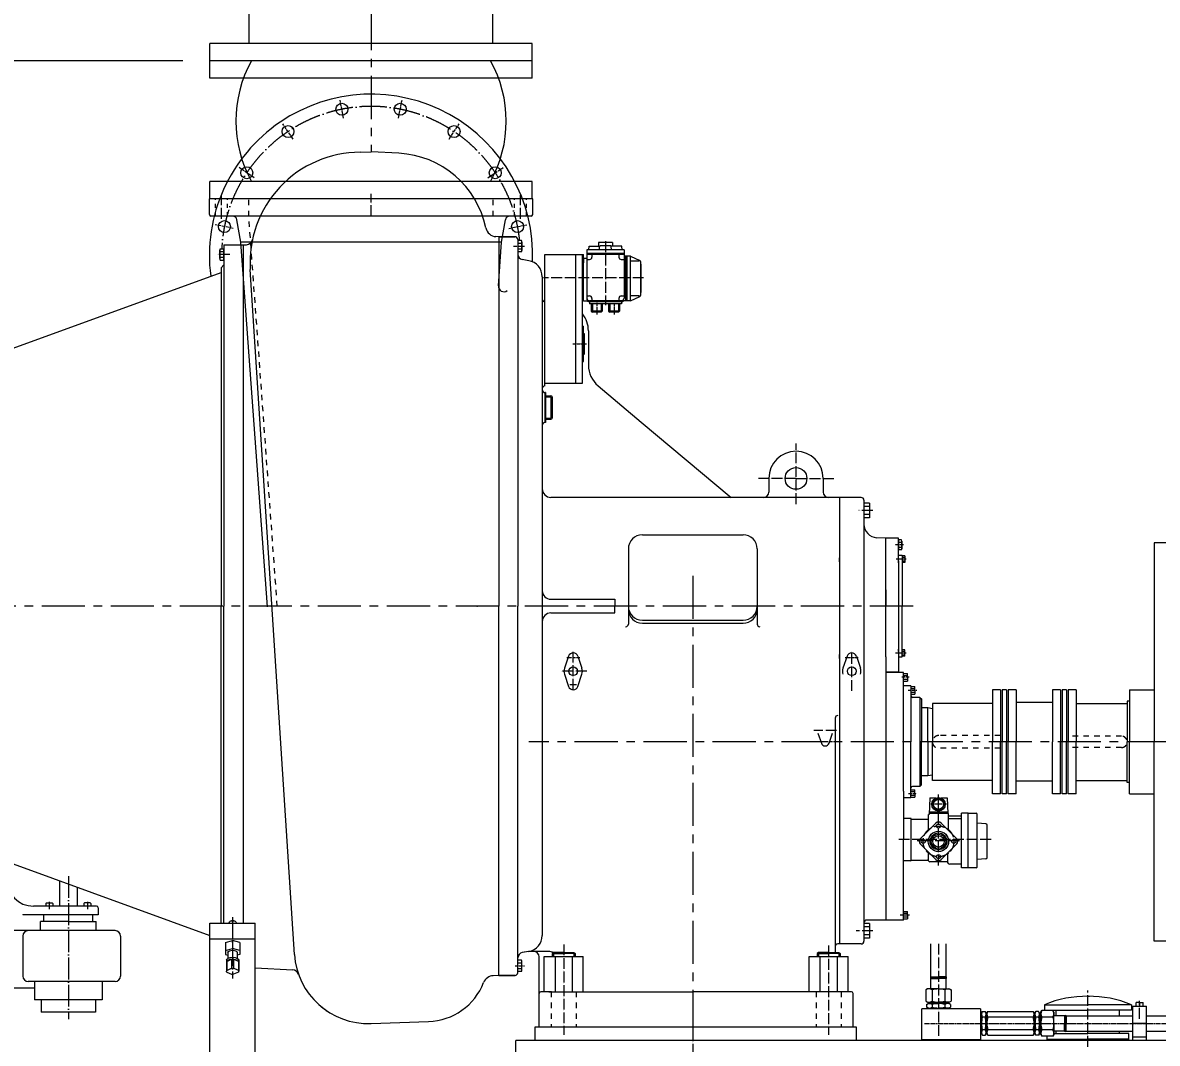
# Model space of a CAD drawing. Header units: millimetres. Extents: x 907 to 806139, y 2004 to 615514.
# Drawn here: x 365806 to 429443, y 373154 to 430429 of the extents above; entities that cross this region are included whole.
import ezdxf

# ---------------------------------------------------------------- set-up
doc = ezdxf.new("R2010")
doc.units = ezdxf.units.MM
doc.header["$LTSCALE"] = 25.4
for name, pattern in [('ACAD_ISO04W100', [30, 24, -3, 0, -3]), ('CENTER', [50.8, 31.75, -6.35, 6.35, -6.35]), ('CHAIN', [0.7087, 0.4724, -0.0591, 0.1181, -0.0591]), ('EB_DASH', [6, 3, -3])]:
    doc.linetypes.add(name, pattern=pattern)
doc.layers.get('Defpoints').update_dxf_attribs({"lineweight": 5})
doc.layers.add('CAXA1', color=5, linetype='CENTER', lineweight=5)
doc.styles.add('Roman', font='arial.ttf')
doc.styles.get("Standard").update_dxf_attribs({"font": 'arial.ttf'})
doc.dimstyles.new('ISO-25', dxfattribs={"dimscale": 30, "dimtxt": 38.1, "dimasz": 38.1, "dimexe": 50.8, "dimexo": 50.8, "dimgap": 15.875, "dimtad": 1, "dimtih": 1, "dimtoh": 1, "dimdec": 1, "dimlfac": 0.03937, "dimdsep": 46, "dimtxsty": 'Standard', "dimcen": 63.5, "dimclrd": 7, "dimclre": 7, "dimclrt": 7, "dimadec": 0, "dimazin": 0, "dimtfac": 1, "dimtdec": 1, "dimtmove": 0, "dimatfit": 3, "dimfxl": 25.4, "dimlwd": 5, "dimlwe": 5, "dimarcsym": 0})

# ---------------------------------------------------------------- blocks, each defined once
blk = doc.blocks.new('*D141')
at = {"color": 7, "linetype": 'Continuous', "lineweight": 5, "transparency": 16777216}
for p, q in [((366892, 507233), (353018, 507233)), ((354542, 506090), (354542, 470719)), ((354542, 429435), (354542, 464814)), ((374787, 428292), (353018, 428292))]:
    blk.add_line(p, q, dxfattribs=at)
at = {"color": 7, "transparency": 16777216}
for points in [[(354351, 506090), (354732, 506090), (354542, 507233)], [(354351, 429435), (354732, 429435), (354542, 428292)]]:
    blk.add_solid(points, dxfattribs=at)
at = {"layer": 'Defpoints', "color": 0, "transparency": 16777216}
for p in [(368416, 507233), (354542, 428292), (376311, 428292)]:
    blk.add_point(p, dxfattribs=at)
at = {"color": 7, "lineweight": 5, "transparency": 16777216, "insert": (354542, 467767), "char_height": 4953, "attachment_point": 5, "style": 'Roman'}
blk.add_mtext('F', dxfattribs=at)

msp = doc.modelspace()

# ---------------------------------------------------------------- linework, layer by layer
at = {"color": 7, "lineweight": 5}
for p, q in [((378511.83, 429263.72), (378511.83, 434364.53)), ((392174.7, 429263.72), (392174.7, 434364.53)), ((394375.94, 429263.72), (376310.59, 429263.72)), ((376310.59, 428292.14), (376310.59, 429263.72)), ((394375.94, 428292.14), (394375.94, 429263.72)), ((394375.94, 428292.14), (376310.59, 428292.14)), ((376310.59, 427320.56), (376310.59, 428292.14)), ((394375.94, 428292.14), (376310.59, 428292.14)), ((394375.94, 427320.56), (394375.94, 428292.14)), ((394375.94, 427320.56), (376310.59, 427320.56)), ((384744, 423155.89), (385343.27, 423182.64)), ((386899.39, 423101.08), (385343.27, 423182.64)), ((394375.94, 421521.43), (376310.59, 421521.43)), ((376310.59, 420549.85), (376310.59, 421521.43)), ((394375.94, 420549.85), (394375.94, 421521.43)), ((394411.06, 420549.85), (376275.46, 420549.85)), ((376275.46, 419665.93), (376275.46, 420549.85)), ((394375.94, 420549.85), (376310.59, 420549.85)), ((394411.06, 419665.93), (394411.06, 420549.85)), ((394319.62, 419574.49), (376366.9, 419574.49)), ((378042.14, 418111.45), (377819.69, 419373)), ((392653.12, 418111.45), (392875.56, 419373)), ((379538.29, 397649.84), (378042.14, 418111.45)), ((392653.12, 418111.45), (378042.14, 418111.45)), ((392506.06, 418416.32), (392350.89, 418424.46)), ((392490.81, 415658.01), (392653.12, 418111.45)), ((392506.06, 418416.32), (392506.06, 397689.85)), ((392506.06, 418416.32), (393420.46, 418416.32)), ((393425.15, 418416.25), (392506.06, 418416.25)), ((393572.86, 418263.92), (393572.86, 397689.85)), ((393572.86, 418263.92), (393572.86, 417846.37)), ((393572.86, 418263.92), (393572.86, 418004.77)), ((393778.11, 418199.61), (393572.86, 418199.61)), ((393801.46, 418120.42), (393801.46, 417645.28)), ((398091.52, 418096.21), (398091.52, 417888.95)), ((398884, 418096.21), (398091.52, 418096.21)), ((398884, 418096.21), (398884, 417888.95)), ((376854.58, 417188.08), (376854.58, 417663.22)), ((376854.58, 417663.22), (376854.58, 417188.08)), ((376877.94, 417742.41), (377083.18, 417742.41)), ((376877.94, 417742.41), (377083.18, 417742.41)), ((376877.94, 417584.03), (377083.18, 417584.03)), ((376877.94, 417584.03), (377083.18, 417584.03)), ((377083.18, 417959.05), (378180.46, 417959.05)), ((377083.18, 417959.05), (377083.18, 397689.85)), ((377083.18, 417108.9), (377083.18, 417742.41)), ((377083.18, 417242.77), (377083.18, 417608.53)), ((378180.46, 417959.05), (378354.32, 417968.16)), ((378180.46, 417959.05), (378180.46, 379888)), ((393778.11, 418041.23), (393572.86, 418041.23)), ((393778.11, 417724.47), (393572.86, 417724.47)), ((393778.11, 417566.1), (393572.86, 417566.1)), ((397443.82, 417675.59), (397443.82, 414917.15)), ((399531.7, 417477.47), (397443.82, 417477.47)), ((399516.46, 417690.83), (397459.06, 417690.83)), ((397612.23, 417477.47), (397534.5, 417477.47)), ((397550.5, 417690.83), (397573.36, 417888.95)), ((397573.36, 417888.95), (398174.46, 417888.95)), ((397932.27, 417477.47), (397854.54, 417477.47)), ((398143.52, 417690.83), (398173.36, 417885.17)), ((398787.11, 417898.09), (398188.42, 417898.09)), ((399402.16, 417888.95), (398801.07, 417888.95)), ((398832.01, 417690.83), (398802.17, 417885.17)), ((399120.99, 417477.47), (399043.26, 417477.47)), ((399441.03, 417477.47), (399363.3, 417477.47)), ((399425.02, 417690.83), (399402.16, 417888.95)), ((399531.7, 417675.59), (399531.7, 414978.11)), ((376877.94, 417267.27), (377083.18, 417267.27)), ((376877.94, 417267.27), (377083.18, 417267.27)), ((376877.94, 417108.9), (377083.18, 417108.9)), ((376877.94, 417108.9), (377083.18, 417108.9)), ((376930.78, 416679), (377083.18, 416831.4)), ((378642.83, 416968.45), (378642.83, 416968.45)), ((394188.85, 417073.2), (393824.74, 417137.4)), ((395096.86, 412402.55), (395096.86, 417416.51)), ((395096.86, 417416.51), (397260.94, 417416.51)), ((396834.22, 410192.75), (396834.22, 417416.51)), ((397199.98, 412402.55), (397199.98, 417416.51)), ((397260.94, 416944.07), (397260.94, 417416.51)), ((397443.82, 417203.15), (397260.94, 417203.15)), ((397260.94, 417203.15), (397260.94, 416944.07)), ((397260.94, 414795.23), (397260.94, 416944.07)), ((399531.7, 417416.51), (397443.82, 417416.51)), ((397443.82, 417139.16), (397597.11, 417139.16)), ((397734.27, 417416.51), (397734.27, 417276.32)), ((399243.03, 417416.51), (399243.03, 417276.32)), ((399380.19, 417139.16), (399538.23, 417139.16)), ((399897.46, 417325.07), (399531.7, 417325.07)), ((399623.14, 417325.07), (399623.14, 414825.71)), ((399684.1, 417325.07), (399684.1, 414825.71)), ((399684.1, 417152.08), (399684.1, 417229.8)), ((399897.46, 417325.07), (400422.98, 417086.2)), ((399897.46, 414825.71), (399897.46, 417325.07)), ((400355.98, 417052.69), (399897.46, 417052.69)), ((400476.58, 415147.82), (400476.58, 417002.95)), ((400494.87, 416867.87), (400476.58, 416867.87)), ((400494.87, 415282.91), (400494.87, 416867.87)), ((365263.73, 412160.5), (376930.78, 416406.67)), ((376930.78, 416679), (376930.78, 397689.85)), ((376930.78, 416282.76), (376930.78, 416245.84)), ((381049.62, 378144.25), (378569.41, 416569.91)), ((394944.46, 416172.69), (394944.46, 407570.27)), ((397443.82, 415097), (397597.11, 415097)), ((397734.27, 414959.84), (397734.27, 414825.71)), ((399243.03, 414959.84), (399243.03, 414825.71)), ((399380.19, 415097), (399531.7, 415097)), ((399684.1, 414998.7), (399684.1, 414920.98)), ((400355.98, 415098.09), (399897.46, 415098.09)), ((399897.46, 414825.71), (400422.98, 415064.58)), ((400494.87, 415282.91), (400476.58, 415282.91)), ((395096.86, 414612.35), (395096.86, 414612.35)), ((397488.46, 414795.23), (397260.94, 414795.23)), ((397588.6, 414764.94), (397588.6, 414642.83)), ((399386.92, 414642.83), (397588.6, 414642.83)), ((399897.46, 414825.71), (397596.22, 414825.71)), ((399379.3, 414764.75), (397596.22, 414764.75)), ((397695.28, 414642.83), (397695.28, 414237.22)), ((398304.88, 414642.83), (398304.88, 414237.22)), ((398670.64, 414642.83), (398670.64, 414237.22)), ((399280.24, 414642.83), (399280.24, 414237.22)), ((399386.92, 414764.75), (399386.92, 414642.83)), ((397695.28, 414237.22), (397756.24, 414176.26)), ((398304.88, 414237.22), (397695.28, 414237.22)), ((398243.92, 414176.26), (397756.24, 414176.26)), ((398304.88, 414237.22), (398243.92, 414176.26)), ((398670.64, 414237.22), (398731.6, 414176.26)), ((399280.24, 414237.22), (398670.64, 414237.22)), ((399219.28, 414176.26), (398731.6, 414176.26)), ((399280.24, 414237.22), (399219.28, 414176.26)), ((397199.98, 413393.15), (397260.94, 413393.15)), ((397260.94, 412402.55), (397260.94, 413393.15)), ((397260.94, 413012.15), (397321.9, 412966.43)), ((397535.26, 413134.6), (397535.26, 411213.36)), ((395096.86, 410040.35), (395096.86, 412402.55)), ((397199.98, 410192.75), (397199.98, 412402.55)), ((397260.94, 411411.95), (397260.94, 412402.55)), ((397321.9, 411838.67), (397321.9, 412966.43)), ((397260.94, 411792.95), (397321.9, 411838.67)), ((397199.98, 411411.95), (397260.94, 411411.95)), ((394944.46, 409887.95), (394944.46, 409821.02)), ((395096.86, 410192.75), (397199.98, 410192.75)), ((398079.66, 410045.91), (400494.87, 408019.31)), ((395096.86, 409668.62), (395096.86, 407992.22)), ((395127.34, 409668.62), (395096.86, 409668.62)), ((395127.34, 409668.62), (395127.34, 407992.22)), ((395127.34, 409485.74), (395432.14, 409485.74)), ((395127.34, 409424.78), (395432.14, 409424.78)), ((395432.14, 409424.78), (395432.14, 408236.06)), ((395493.1, 409424.78), (395493.1, 408236.06)), ((395127.34, 407992.22), (395096.86, 407992.22)), ((395127.34, 408236.06), (395432.14, 408236.06)), ((395127.34, 408175.1), (395432.14, 408175.1)), ((400494.87, 408019.31), (405547.94, 403779.28)), ((394944.46, 407839.82), (394944.46, 379207.02)), ((407654.62, 404852.65), (407654.62, 404090.65)), ((410702.62, 404852.65), (410702.62, 404090.65)), ((410702.62, 404852.65), (410702.62, 404090.65)), ((412836.22, 403785.85), (395432.14, 403785.85)), ((411617.02, 403785.85), (411617.02, 378731.29)), ((412988.62, 403633.45), (412988.62, 390069.85)), ((412988.62, 403569.21), (412988.62, 402935.7)), ((413293.42, 403462.76), (412988.62, 403462.76)), ((413293.42, 403462.76), (413293.42, 402645.9)), ((413293.42, 403275.42), (412988.62, 403275.42)), ((413293.42, 402833.24), (412988.62, 402833.24)), ((413293.42, 402645.9), (412986.14, 402645.9)), ((400568.02, 401693.29), (406206.82, 401693.29)), ((414223.06, 401499.85), (413710.74, 401526.7)), ((414923.83, 401499.85), (414223.06, 401499.85)), ((414223.06, 394832.97), (414223.06, 401499.85)), ((414923.83, 400235.44), (414923.83, 401499.85)), ((414923.83, 400235.44), (414923.83, 401423.65)), ((414923.83, 401400.41), (414923.83, 400837.29)), ((415096.69, 401400.41), (414923.83, 401400.41)), ((414923.83, 401271.25), (414923.83, 400966.45)), ((415096.69, 401259.63), (414923.83, 401259.63)), ((415096.69, 400978.07), (414923.83, 400978.07)), ((415118.9, 401330.02), (415118.9, 400907.68)), ((430545.4, 401245.85), (429275.4, 401245.85)), ((429275.4, 401245.85), (429275.4, 390069.85)), ((399775.54, 400900.81), (399775.54, 396682.56)), ((406999.3, 400900.81), (406999.3, 396682.56)), ((411616.77, 400631.18), (411616.75, 400402.58)), ((411616.77, 400173.97), (411616.75, 400402.58)), ((415096.69, 400837.29), (414923.83, 400837.29)), ((414923.83, 400570.72), (414923.83, 400722.7)), ((414923.83, 400539.82), (415137.19, 400539.82)), ((415137.19, 400539.82), (415137.19, 397689.85)), ((415289.59, 400509.34), (415137.19, 400509.34)), ((415137.19, 400428.21), (415289.59, 400428.21)), ((415289.59, 400509.34), (415289.59, 400143.58)), ((414923.83, 400113.1), (414923.83, 400235.44)), ((414923.83, 400235.44), (414923.83, 400113.1)), ((414923.83, 400137.69), (414923.83, 394001.77)), ((414923.83, 400137.69), (414923.83, 394001.77)), ((415137.19, 400224.7), (415289.59, 400224.7)), ((415289.59, 400143.58), (415137.19, 400143.58)), ((414223.06, 398604.25), (414223.06, 397689.85)), ((395432.14, 398070.85), (399019.82, 398070.85)), ((399019.82, 398070.85), (399019.82, 397689.85)), ((376930.78, 379888), (376930.78, 397689.85)), ((377083.18, 379888), (377083.18, 397689.85)), ((392506.06, 376963.38), (392506.06, 397689.85)), ((393572.86, 377115.78), (393572.86, 397689.85)), ((395432.14, 397308.85), (399019.82, 397308.85)), ((399019.82, 397308.85), (399019.82, 397689.85)), ((414223.06, 396775.45), (414223.06, 397689.85)), ((415137.19, 394839.89), (415137.19, 397689.85)), ((400568.02, 396893.32), (406206.82, 396893.32)), ((400568.02, 396725.56), (406206.82, 396725.56)), ((411616.77, 395205.73), (411616.75, 394977.13)), ((414923.83, 395266.61), (414923.83, 395144.26)), ((414923.83, 395144.26), (414923.83, 395266.61)), ((415289.59, 395236.13), (415137.19, 395236.13)), ((415289.59, 394870.37), (415289.59, 395236.13)), ((396421.93, 394882.04), (396190.91, 394198.06)), ((396941.72, 394882.04), (397172.74, 394198.06)), ((411616.77, 394748.52), (411616.75, 394977.13)), ((412042.93, 394882.04), (411811.91, 394198.06)), ((412562.72, 394882.04), (412793.74, 394198.06)), ((414223.06, 394832.97), (414223.06, 390069.85)), ((414923.83, 394839.89), (415137.19, 394839.89)), ((414923.83, 394808.98), (414923.83, 394657.01)), ((415137.19, 395155), (415289.59, 395155)), ((415137.19, 394951.49), (415289.59, 394951.49)), ((415289.59, 394870.37), (415137.19, 394870.37)), ((414223.06, 394001.77), (414923.83, 394001.77)), ((415213.78, 393971.29), (414223.06, 393971.29)), ((415213.78, 390069.85), (415213.78, 393971.29)), ((396190.91, 393866.44), (396421.93, 393182.47)), ((396941.72, 393182.47), (397172.74, 393866.44)), ((415213.78, 393910.33), (415427.14, 393910.33)), ((415213.78, 393800.78), (415427.14, 393800.78)), ((415213.78, 393593.17), (415427.14, 393593.17)), ((415213.78, 393483.61), (415427.14, 393483.61)), ((415427.14, 393696.97), (415427.14, 393910.33)), ((415427.14, 393696.97), (415427.14, 393483.61)), ((415625.48, 393209.25), (415213.78, 393209.25)), ((415625.48, 393209.25), (415625.48, 390069.85)), ((415625.48, 393178.77), (415838.84, 393178.77)), ((415625.48, 393069.22), (415838.84, 393069.22)), ((415625.48, 392861.61), (415838.84, 392861.61)), ((415625.48, 392752.05), (415838.84, 392752.05)), ((415838.84, 392965.41), (415838.84, 393178.77)), ((415838.84, 392965.41), (415838.84, 392752.05)), ((420194.9, 392990.85), (420194.9, 390069.85)), ((420639.4, 392990.85), (420194.9, 392990.85)), ((420639.4, 392990.85), (420639.4, 390069.85)), ((420741, 392990.85), (420741, 390069.85)), ((420982.3, 392990.85), (420741, 392990.85)), ((420982.3, 392990.85), (420982.3, 390069.85)), ((421083.9, 392990.85), (421083.9, 390069.85)), ((421528.4, 392990.85), (421083.9, 392990.85)), ((421528.4, 392990.85), (421528.4, 390069.85)), ((423560.4, 392990.85), (423560.4, 390069.85)), ((424004.9, 392990.85), (423560.4, 392990.85)), ((424004.9, 392990.85), (424004.9, 390069.85)), ((424106.5, 392990.85), (424106.5, 390069.85)), ((424347.8, 392990.85), (424106.5, 392990.85)), ((424347.8, 392990.85), (424347.8, 390069.85)), ((424449.4, 392990.85), (424449.4, 390069.85)), ((424893.9, 392990.85), (424449.4, 392990.85)), ((424893.9, 392990.85), (424893.9, 390069.85)), ((427878.4, 392990.85), (427878.4, 390069.85)), ((427878.4, 392990.85), (429275.4, 392990.85)), ((416128.36, 392569.17), (415716.92, 392569.17)), ((416128.36, 392569.17), (416219.8, 392477.73)), ((416128.36, 392569.17), (416128.36, 387570.53)), ((416219.8, 392477.73), (416219.8, 390069.85)), ((416829.4, 392228.85), (416829.4, 390069.85)), ((420194.9, 392228.85), (416829.4, 392228.85)), ((423560.4, 392280.96), (421528.4, 392280.96)), ((424893.9, 392228.85), (427751.4, 392228.85)), ((427751.4, 392355.85), (427751.4, 390069.85)), ((427878.4, 392355.85), (427751.4, 392355.85)), ((427751.4, 392228.85), (427751.4, 390069.85)), ((411373.18, 391397.43), (411373.18, 378243.61)), ((416570.11, 391974.85), (416219.8, 391974.85)), ((416829.4, 391929.13), (416570.11, 391974.85)), ((416570.11, 390069.85), (416570.11, 391974.85)), ((416829.4, 391929.13), (416829.4, 390069.85)), ((410407.83, 390566.68), (410600.34, 389996.7)), ((411033.5, 389996.7), (411226.02, 390566.68)), ((412988.62, 390069.85), (412988.62, 378883.69)), ((414223.06, 390069.85), (414223.06, 380072.41)), ((415213.78, 387296.21), (415213.78, 390069.85)), ((415625.48, 386930.45), (415625.48, 390069.85)), ((416219.8, 387661.97), (416219.8, 390069.85)), ((416570.11, 390069.85), (416570.11, 388164.85)), ((416829.4, 388210.57), (416829.4, 390069.85)), ((416829.4, 387910.85), (416829.4, 390069.85)), ((420194.9, 387148.85), (420194.9, 390069.85)), ((420639.4, 387148.85), (420639.4, 390069.85)), ((420741, 387148.85), (420741, 390069.85)), ((420982.3, 387148.85), (420982.3, 390069.85)), ((421083.9, 387148.85), (421083.9, 390069.85)), ((421528.4, 387148.85), (421528.4, 390069.85)), ((423560.4, 387148.85), (423560.4, 390069.85)), ((424004.9, 387148.85), (424004.9, 390069.85)), ((424106.5, 387148.85), (424106.5, 390069.85)), ((424347.8, 387148.85), (424347.8, 390069.85)), ((424449.4, 387148.85), (424449.4, 390069.85)), ((424893.9, 387148.85), (424893.9, 390069.85)), ((427751.4, 387783.85), (427751.4, 390069.85)), ((427751.4, 387910.85), (427751.4, 390069.85)), ((427878.4, 387148.85), (427878.4, 390069.85)), ((429275.4, 378893.85), (429275.4, 390069.85)), ((416829.4, 388210.57), (416570.11, 388164.85)), ((416128.36, 387570.53), (415716.92, 387570.53)), ((416128.36, 387570.53), (416219.8, 387661.97)), ((416570.11, 388164.85), (416219.8, 388164.85)), ((420194.9, 387910.85), (416829.4, 387910.85)), ((423560.4, 387858.74), (421528.4, 387858.74)), ((424893.9, 387910.85), (427751.4, 387910.85)), ((427878.4, 387783.85), (427751.4, 387783.85)), ((415213.78, 387296.21), (415213.78, 384583.45)), ((415213.78, 387296.21), (415213.78, 386229.37)), ((415625.48, 386930.45), (415213.78, 386930.45)), ((415625.48, 386930.45), (415213.78, 386930.45)), ((415625.48, 387387.65), (415838.84, 387387.65)), ((415625.48, 387278.09), (415838.84, 387278.09)), ((415625.48, 387070.49), (415838.84, 387070.49)), ((415625.48, 386960.93), (415838.84, 386960.93)), ((415838.84, 387174.29), (415838.84, 387387.65)), ((415838.84, 387174.29), (415838.84, 386960.93)), ((416678.42, 386923.18), (416646.12, 386002.72)), ((416678.42, 386923.18), (417039.59, 386923.18)), ((417299.57, 386923.18), (417660.74, 386923.18)), ((417660.74, 386923.18), (417691.14, 386057.04)), ((420639.4, 387148.85), (420194.9, 387148.85)), ((420982.3, 387148.85), (420741, 387148.85)), ((421528.4, 387148.85), (421083.9, 387148.85)), ((424004.9, 387148.85), (423560.4, 387148.85)), ((424347.8, 387148.85), (424106.5, 387148.85)), ((424893.9, 387148.85), (424449.4, 387148.85)), ((427878.4, 387148.85), (429275.4, 387148.85)), ((416993.6, 386869.84), (416817.63, 386565.04)), ((416817.63, 386565.04), (416993.6, 386260.24)), ((417345.56, 386869.84), (416993.6, 386869.84)), ((417521.53, 386565.04), (417345.56, 386869.84)), ((417345.56, 386260.24), (417521.53, 386565.04)), ((415594.78, 385777.64), (415213.78, 385777.64)), ((415645.58, 385726.84), (416611.14, 385726.84)), ((415645.58, 383440.84), (415645.58, 385726.84)), ((416611.14, 385096.3), (416611.14, 385988.23)), ((417688.46, 386133.33), (416650.7, 386133.33)), ((417728.02, 386057.04), (416650.7, 386057.04)), ((416993.6, 386260.24), (417345.56, 386260.24)), ((417728.02, 385096.3), (417728.02, 386057.04)), ((417728.02, 385922.66), (418466.66, 385922.66)), ((418466.66, 385751.08), (417728.02, 385751.08)), ((418466.66, 382996.39), (418466.66, 386072.33)), ((418833.43, 386072.33), (418466.66, 386072.33)), ((418833.43, 386072.33), (419279.46, 386072.33)), ((418833.43, 382996.39), (418833.43, 386072.33)), ((419330.26, 383047.19), (419330.26, 386021.53)), ((415645.58, 383440.84), (415645.58, 385015.29)), ((416145.83, 384631), (417025.9, 385511.07)), ((417313.26, 385511.07), (418193.33, 384631)), ((419829.02, 385467.48), (419330.26, 385501.18)), ((419900.08, 383578.1), (419900.08, 385391.45)), ((415213.78, 380072.41), (415213.78, 384583.45)), ((417025.9, 383463.57), (416145.83, 384343.63)), ((416611.14, 383417.98), (416611.14, 383878.33)), ((417313.26, 383463.57), (418193.33, 384343.63)), ((417672.84, 383823.14), (417672.84, 383341.78)), ((365263.73, 383219.2), (376311.02, 379198.59)), ((415594.78, 383390.04), (415213.78, 383390.04)), ((415594.78, 383390.04), (415213.78, 383390.04)), ((415645.58, 383428.14), (416549.99, 383428.14)), ((417672.84, 383341.78), (416687.34, 383341.78)), ((418466.66, 383214.78), (417799.84, 383214.78)), ((419829.02, 383502.07), (419330.26, 383468.37)), ((418833.43, 382996.39), (418466.66, 382996.39)), ((419279.46, 382996.39), (418833.43, 382996.39)), ((367878.22, 382267.67), (367878.22, 380849.65)), ((368853.58, 381912.69), (368853.58, 380849.65)), ((367299.1, 380849.65), (366415.18, 380849.65)), ((367108.6, 381002.05), (367108.6, 380849.65)), ((367139.08, 381032.53), (367459.12, 381032.53)), ((368365.9, 380849.65), (367299.1, 380849.65)), ((367489.6, 381002.05), (367489.6, 380849.65)), ((369432.7, 380849.65), (368365.9, 380849.65)), ((369242.2, 381002.05), (369242.2, 380849.65)), ((369592.72, 381032.53), (369272.68, 381032.53)), ((369950.82, 380849.65), (369432.7, 380849.65)), ((369623.2, 381002.05), (369623.2, 380849.65)), ((370042.26, 380758.21), (370042.26, 380361.97)), ((415213.78, 380560.09), (415427.14, 380560.09)), ((415427.14, 380346.73), (415427.14, 380560.09)), ((365805.58, 380390.81), (365805.58, 380361.97)), ((368365.9, 380361.97), (365805.58, 380361.97)), ((366811.42, 379478.05), (366811.42, 379996.21)), ((368365.9, 379996.21), (366811.42, 379996.21)), ((366994.3, 379996.21), (366994.3, 380361.97)), ((370042.26, 380361.97), (368365.9, 380361.97)), ((368365.9, 379996.21), (369920.38, 379996.21)), ((369737.5, 379996.21), (369737.5, 380361.97)), ((369920.38, 379478.05), (369920.38, 379996.21)), ((377390.52, 379935.79), (377390.52, 379888)), ((377771.52, 379935.79), (377771.52, 379888)), ((415213.78, 380072.41), (413141.02, 380072.41)), ((415213.78, 380450.54), (415427.14, 380450.54)), ((415213.78, 380242.93), (415427.14, 380242.93)), ((415213.78, 380133.37), (415427.14, 380133.37)), ((415427.14, 380346.73), (415427.14, 380133.37)), ((370987.18, 379478.05), (364967.38, 379478.05)), ((376311.02, 367463.85), (376311.02, 379888)), ((376311.02, 379888), (378851.02, 379888)), ((378851.02, 367463.85), (378851.02, 379888)), ((413293.42, 379871.24), (412988.62, 379871.24)), ((413293.42, 379683.9), (412988.62, 379683.9)), ((413293.42, 379871.24), (413293.42, 379054.38)), ((365816.53, 379173.25), (365816.53, 376926.69)), ((371291.98, 379173.25), (371291.98, 376926.69)), ((376311.02, 379008.12), (378851.02, 379008.12)), ((377185.04, 378804.92), (377581.02, 378919.22)), ((377185.04, 378804.92), (377185.04, 378136.38)), ((377977.01, 378804.92), (377581.02, 378919.22)), ((377581.02, 378919.22), (377581.02, 378479.28)), ((377977.01, 378804.92), (377977.01, 378136.38)), ((412836.22, 378731.29), (411525.58, 378731.29)), ((413293.42, 379054.38), (412986.14, 379054.38)), ((413293.42, 379241.72), (412988.62, 379241.72)), ((416738.58, 376886.56), (416738.54, 378743.91)), ((417600.62, 376886.57), (417600.62, 378743.92)), ((430545.4, 378893.85), (429275.4, 378893.85)), ((377185.04, 378364.98), (377581.02, 378479.28)), ((377185.04, 378136.38), (377319.21, 378097.65)), ((377319.21, 378250.68), (377319.21, 377921.45)), ((377977.01, 378364.98), (377581.02, 378479.28)), ((377842.84, 378250.68), (377842.84, 377921.45)), ((377977.01, 378136.38), (377842.84, 378097.65)), ((394188.85, 378306.51), (393824.74, 378242.3)), ((394177.88, 378304.57), (393824.74, 378242.3)), ((395310.22, 378304.57), (394177.88, 378304.57)), ((395051.14, 378030.25), (397245.7, 378030.25)), ((395051.14, 376049.05), (395051.14, 378030.25)), ((395578.45, 378243.61), (395508.34, 378187.53)), ((395508.34, 378187.53), (395508.34, 378030.25)), ((395508.34, 378187.53), (396148.42, 378187.53)), ((396148.42, 378243.61), (395578.45, 378243.61)), ((395578.45, 378187.53), (395578.45, 378030.25)), ((395664.47, 378030.25), (395664.47, 376049.05)), ((396148.42, 378243.61), (396718.4, 378243.61)), ((396788.5, 378187.53), (396148.42, 378187.53)), ((396632.38, 378030.25), (396632.38, 376049.05)), ((396718.4, 378243.61), (396788.5, 378187.53)), ((396718.4, 378187.53), (396718.4, 378030.25)), ((396788.5, 378187.53), (396788.5, 378030.25)), ((397245.7, 376049.05), (397245.7, 378030.25)), ((409910.14, 378030.25), (412104.7, 378030.25)), ((409910.14, 376049.05), (409910.14, 378030.25)), ((410437.45, 378243.61), (410367.34, 378187.53)), ((410367.34, 378187.53), (410367.34, 378030.25)), ((410367.34, 378187.53), (411007.42, 378187.53)), ((411007.42, 378243.61), (410437.45, 378243.61)), ((410437.45, 378187.53), (410437.45, 378030.25)), ((410523.47, 378030.25), (410523.47, 376049.05)), ((411007.42, 378243.61), (411577.4, 378243.61)), ((411647.5, 378187.53), (411007.42, 378187.53)), ((411491.38, 378030.25), (411491.38, 376049.05)), ((411577.4, 378243.61), (411647.5, 378187.53)), ((411577.4, 378187.53), (411577.4, 378030.25)), ((411647.5, 378187.53), (411647.5, 378030.25)), ((412104.7, 376049.05), (412104.7, 378030.25)), ((377238.12, 377810.73), (377238.12, 377194.82)), ((377249.96, 377745.41), (377524.13, 377869.82)), ((377249.96, 377745.41), (377249.96, 377239.48)), ((377524.13, 377869.82), (377524.13, 377363.89)), ((377637.92, 377869.82), (377637.92, 377363.89)), ((377912.09, 377745.41), (377637.92, 377869.82)), ((377912.09, 377745.41), (377912.09, 377239.48)), ((377923.92, 377810.73), (377923.92, 377194.82)), ((378851.02, 377385.51), (380952.56, 377275.37)), ((393778.11, 377813.61), (393572.86, 377813.61)), ((393778.11, 377655.23), (393572.86, 377655.23)), ((393572.86, 377115.78), (393572.86, 377533.33)), ((393572.86, 377115.78), (393572.86, 377374.93)), ((393801.46, 377259.28), (393801.46, 377734.42)), ((394776.82, 374067.85), (394776.82, 377999.77)), ((377249.96, 377239.48), (377524.13, 377363.89)), ((377249.96, 377150.16), (377524.13, 377025.74)), ((377912.09, 377239.48), (377637.92, 377363.89)), ((377912.09, 377150.16), (377637.92, 377025.74)), ((392506.06, 376963.38), (392193.43, 376947)), ((393425.15, 376963.45), (392506.06, 376963.45)), ((392506.06, 376963.38), (393420.46, 376963.38)), ((393778.11, 377338.47), (393572.86, 377338.47)), ((393778.11, 377180.1), (393572.86, 377180.1)), ((416825.22, 376836.44), (416738.57, 376886.56)), ((416738.58, 376886.56), (417169.6, 376886.57)), ((416825.22, 376836.45), (416738.58, 376786.32)), ((416738.87, 376202.28), (416738.58, 376786.36)), ((416738.58, 376786.32), (416738.58, 376786.36)), ((416738.58, 376786.32), (417169.59, 376786.33)), ((416825.22, 376836.45), (417169.6, 376836.45)), ((416825.22, 376836.44), (417169.6, 376836.45)), ((417600.62, 376886.57), (417169.6, 376886.57)), ((417513.98, 376836.46), (417169.6, 376836.45)), ((417513.98, 376836.45), (417169.6, 376836.45)), ((417600.62, 376786.33), (417169.61, 376786.33)), ((417513.98, 376836.45), (417600.63, 376886.57)), ((417513.98, 376836.46), (417600.62, 376786.33)), ((417600.34, 376202.28), (417600.62, 376786.37)), ((417600.62, 376786.33), (417600.62, 376786.37)), ((366469.2, 376239.39), (364967.38, 376239.39)), ((370987.18, 376621.89), (366121.33, 376621.89)), ((366469.2, 376621.89), (366469.2, 375600.4)), ((370262.61, 376621.89), (370262.61, 375600.4)), ((416451.75, 376146.93), (416451.2, 375521.53)), ((416451.75, 376146.93), (416451.2, 375521.53)), ((416548.1, 376202.44), (416451.75, 376146.93)), ((416548.1, 376202.44), (416451.75, 376146.93)), ((417170.62, 376201.9), (416548.1, 376202.44)), ((417170.62, 376201.9), (416548.1, 376202.44)), ((416811.16, 376146.61), (416810.61, 375521.21)), ((416811.16, 376146.61), (416810.61, 375521.21)), ((417168.6, 376201.9), (417791.11, 376202.46)), ((417168.6, 376201.9), (417791.11, 376202.46)), ((417528.06, 376146.62), (417528.62, 375521.22)), ((417528.06, 376146.62), (417528.62, 375521.22)), ((417791.11, 376202.46), (417887.47, 376146.94)), ((417791.11, 376202.46), (417887.47, 376146.94)), ((417887.47, 376146.94), (417888.03, 375521.54)), ((417887.47, 376146.94), (417888.03, 375521.54)), ((370262.61, 375600.4), (366469.2, 375600.4)), ((366833.8, 375600.4), (366833.8, 374906.05)), ((369898.01, 375600.4), (369898.01, 374906.05)), ((395462.62, 376049.05), (394868.26, 376049.05)), ((395310.22, 376049.05), (403387.42, 376049.05)), ((411952.01, 376049.05), (403387.42, 376049.05)), ((412287.58, 376049.05), (411677.98, 376049.05)), ((412379.02, 374067.85), (412379.02, 375957.61)), ((416478.64, 375504.69), (416547.46, 375465.84)), ((416547.46, 375465.84), (417169.97, 375465.3)), ((416547.46, 375465.84), (417169.97, 375465.3)), ((416674.67, 375465.73), (416674.58, 375388.64)), ((416674.67, 375465.73), (416674.58, 375388.64)), ((417791.77, 375465.86), (417169.26, 375465.3)), ((417791.77, 375465.86), (417169.26, 375465.3)), ((417664.56, 375465.74), (417664.65, 375388.65)), ((417664.56, 375465.74), (417664.65, 375388.65)), ((417860.59, 375504.71), (417791.77, 375465.86)), ((425551.63, 375795.05), (425636.43, 375795.05)), ((369898.01, 374906.05), (366833.8, 374906.05)), ((419531.83, 375083.85), (416229.83, 375083.85)), ((416229.83, 373305.85), (416229.83, 375083.85)), ((416501.82, 375340.32), (416585.68, 375388.64)), ((416501.82, 375340.32), (416501.82, 375182.96)), ((416585.69, 375134.64), (416501.82, 375182.96)), ((416585.68, 375388.64), (417169.59, 375388.65)), ((416585.69, 375134.64), (417169.59, 375134.65)), ((416636.22, 375083.84), (416636.22, 375134.64)), ((416810.43, 375338.03), (416810.43, 375185.26)), ((417753.55, 375388.65), (417169.65, 375388.65)), ((417753.55, 375134.65), (417169.65, 375134.65)), ((417528.8, 375338.04), (417528.8, 375185.26)), ((417703.02, 375083.85), (417703.02, 375134.65)), ((417837.41, 375340.33), (417753.55, 375388.65)), ((417753.55, 375134.65), (417837.41, 375182.97)), ((417837.41, 375340.33), (417837.41, 375182.97)), ((419531.83, 375083.85), (419531.83, 373318.55)), ((419582.63, 374855.17), (419631.03, 374938.99)), ((419582.63, 374270.88), (419582.63, 374855.17)), ((419631.03, 374938.99), (419788.24, 374938.99)), ((419836.63, 374855.17), (419788.24, 374938.99)), ((419836.63, 374270.88), (419836.63, 374855.17)), ((419836.63, 374766.27), (419836.63, 374855.17)), ((419836.63, 374855.17), (419836.63, 374270.97)), ((419836.63, 374270.88), (419836.63, 374855.17)), ((419887.43, 374855.17), (419935.83, 374938.99)), ((419887.43, 374270.97), (419887.43, 374855.17)), ((419887.43, 374855.17), (419887.43, 374690.07)), ((419887.43, 374270.88), (419887.43, 374855.17)), ((419935.83, 374938.99), (422481.35, 374938.99)), ((422529.74, 374855.17), (422481.35, 374938.99)), ((422529.74, 374270.88), (422529.74, 374855.17)), ((422529.74, 374855.17), (422529.74, 374270.97)), ((422529.74, 374766.27), (422529.74, 374855.17)), ((422580.54, 374855.17), (422628.94, 374938.99)), ((422580.54, 374855.17), (422580.54, 374690.07)), ((422580.54, 374270.97), (422580.54, 374855.17)), ((422786.15, 374938.99), (422628.94, 374938.99)), ((422834.54, 374855.17), (422786.15, 374938.99)), ((422834.54, 374270.88), (422834.54, 374855.17)), ((422834.54, 374766.27), (422834.54, 374855.17)), ((422834.54, 374855.17), (422834.54, 374270.97)), ((422910.74, 374893.49), (422966.34, 374989.79)), ((422910.74, 374766.27), (422910.74, 374893.49)), ((422910.74, 374893.49), (422910.74, 374270.97)), ((423591.74, 374989.79), (422966.34, 374989.79)), ((423110.14, 375319.02), (423110.14, 375008.78)), ((423110.14, 375319.02), (425551.63, 375319.02)), ((423110.14, 375008.78), (425551.63, 375008.78)), ((423647.34, 374893.49), (423591.74, 374989.79)), ((423647.34, 374893.49), (423647.34, 374702.77)), ((423647.34, 374270.97), (423647.34, 374893.49)), ((423773.63, 374702.85), (423773.63, 375008.78)), ((427993.12, 375319.02), (425551.63, 375319.02)), ((427993.12, 375008.78), (425551.63, 375008.78)), ((427329.63, 374702.85), (427329.63, 375008.78)), ((427993.12, 375319.02), (427993.12, 375008.78)), ((428070.24, 373305.85), (428070.24, 375236.25)), ((428070.24, 375236.25), (428832.24, 375236.25)), ((428451.24, 375439.45), (428253.27, 375439.45)), ((428253.27, 375236.25), (428253.27, 375439.45)), ((428451.24, 375439.45), (428649.22, 375439.45)), ((428451.24, 375439.45), (428451.24, 375236.25)), ((428649.22, 375236.25), (428649.22, 375439.45)), ((428832.24, 373305.85), (428832.24, 375236.25)), ((385343.26, 374268.95), (388572.43, 374378.4)), ((385343.26, 374268.95), (388572.43, 374378.4)), ((419531.83, 374804.28), (419582.63, 374804.28)), ((419582.63, 374271.23), (419582.63, 373686.94)), ((419788.24, 374630.38), (419631.03, 374630.38)), ((419835.92, 374804.28), (419887.43, 374804.28)), ((419836.63, 374271.23), (419836.63, 373686.94)), ((419836.63, 374271.23), (419836.63, 373686.94)), ((419836.63, 373686.94), (419836.63, 374271.14)), ((419887.43, 374271.23), (419887.43, 373686.94)), ((419887.43, 374271.14), (419887.43, 373686.94)), ((422481.35, 374630.38), (419935.83, 374630.38)), ((422529.74, 374804.28), (422581.25, 374804.28)), ((422529.74, 374270.88), (422529.74, 374804.28)), ((422529.74, 374271.23), (422529.74, 373686.94)), ((422529.74, 374271.23), (422529.74, 373737.83)), ((422529.74, 373686.94), (422529.74, 374271.14)), ((422580.54, 374271.14), (422580.54, 373686.94)), ((422786.15, 374630.38), (422628.94, 374630.38)), ((422910.74, 374766.27), (422834.54, 374766.27)), ((422834.54, 374271.23), (422834.54, 373686.94)), ((422834.54, 373686.94), (422834.54, 374271.14)), ((422910.74, 373648.62), (422910.74, 374271.14)), ((423591.74, 374630.38), (422966.34, 374630.38)), ((424231.02, 374702.85), (423647.34, 374702.85)), ((423647.34, 374271.14), (423647.34, 373648.62)), ((424282.34, 374613.95), (424231.02, 374702.85)), ((424231.02, 374702.85), (424231.02, 374271.14)), ((424231.02, 373839.25), (424231.02, 374270.96)), ((424282.34, 374613.95), (424333.67, 374702.85)), ((424282.34, 374271.32), (424282.34, 374613.95)), ((424282.34, 374270.79), (424282.34, 373928.15)), ((424333.67, 374702.85), (428070.24, 374702.85)), ((424333.67, 374702.85), (424333.67, 374271.14)), ((424333.67, 373839.25), (424333.67, 374270.96)), ((428832.24, 374271.05), (428070.24, 374271.05)), ((428832.24, 374702.85), (444220.17, 374702.85)), ((412569.52, 374067.85), (394522.82, 374067.85)), ((394522.82, 374067.85), (394522.82, 373305.85)), ((412379.02, 374067.85), (394776.82, 374067.85)), ((412569.52, 373305.85), (412569.52, 374067.85)), ((419531.83, 373737.83), (419582.63, 373737.83)), ((419582.63, 373686.94), (419631.03, 373603.12)), ((419788.24, 373911.73), (419631.03, 373911.73)), ((419631.03, 373603.12), (419788.24, 373603.12)), ((419836.63, 373686.94), (419788.24, 373603.12)), ((419835.92, 373737.83), (419887.43, 373737.83)), ((419836.63, 373775.84), (419836.63, 373686.94)), ((419887.43, 373686.94), (419887.43, 373852.04)), ((419887.43, 373686.94), (419935.83, 373603.12)), ((422481.35, 373911.73), (419935.83, 373911.73)), ((419935.83, 373603.12), (422481.35, 373603.12)), ((422529.74, 373686.94), (422481.35, 373603.12)), ((422529.74, 373775.84), (422529.74, 373686.94)), ((422529.74, 373737.83), (422581.25, 373737.83)), ((422580.54, 373686.94), (422580.54, 373852.04)), ((422580.54, 373686.94), (422628.94, 373603.12)), ((422786.15, 373911.73), (422628.94, 373911.73)), ((422786.15, 373603.12), (422628.94, 373603.12)), ((422834.54, 373686.94), (422786.15, 373603.12)), ((422910.74, 373775.84), (422834.54, 373775.84)), ((422834.54, 373775.84), (422834.54, 373686.94)), ((422910.74, 373775.84), (422910.74, 373648.62)), ((422910.74, 373648.62), (422966.34, 373552.32)), ((423591.74, 373911.73), (422966.34, 373911.73)), ((423591.74, 373552.32), (422966.34, 373552.32)), ((423265.63, 373305.85), (423265.63, 373552.32)), ((423647.34, 373648.62), (423591.74, 373552.32)), ((423647.34, 373648.62), (423647.34, 373839.34)), ((424231.02, 373839.25), (423647.34, 373839.25)), ((423647.34, 373696.8), (425551.63, 373696.8)), ((423773.63, 373696.8), (423773.63, 373839.25)), ((424282.34, 373928.15), (424231.02, 373839.25)), ((424282.34, 373928.15), (424333.67, 373839.25)), ((424333.67, 373839.25), (428070.24, 373839.25)), ((427837.63, 373696.8), (425551.63, 373696.8)), ((427329.63, 373696.8), (427329.63, 373839.25)), ((427837.63, 373305.85), (427837.63, 373696.8)), ((428832.24, 373839.25), (444220.17, 373839.25)), ((411134.42, 373305.85), (393467.76, 373305.85)), ((393467.76, 361621.85), (393467.76, 373305.85)), ((474741.35, 373305.85), (411134.42, 373305.85)), ((419531.83, 373356.65), (416229.83, 373356.65)), ((423265.63, 373395.25), (425551.63, 373395.25)), ((427837.63, 373395.25), (425551.63, 373395.25)), ((428070.24, 373509.05), (428832.24, 373509.05))]:
    msp.add_line(p, q, dxfattribs=at)
at = {"color": 7, "linetype": 'ACAD_ISO04W100', "lineweight": 5, "ltscale": 0.3}
for p, q in [((383806.28, 425076.38), (383605.72, 426084.66)), ((386880.25, 425076.38), (387080.8, 426084.66)), ((380966.31, 423900.03), (380395.17, 424754.8)), ((389720.22, 423900.03), (390291.36, 424754.8)), ((378792.69, 421726.41), (377937.92, 422297.55)), ((391893.84, 421726.41), (392748.61, 422297.55)), ((377616.34, 418886.43), (376608.06, 419086.99)), ((393070.19, 418886.43), (394078.47, 419086.99)), ((393339.63, 417882.85), (393954.1, 417882.85)), ((398000.08, 414698.89), (398000.08, 414047.55)), ((398975.44, 414688.83), (398975.44, 414052.58)), ((396657.43, 412402.55), (397420.57, 412402.55)), ((415210.34, 401118.85), (414734.77, 401118.85)), ((415350.71, 400326.46), (414792.96, 400326.46)), ((397047.58, 394794.25), (396316.06, 394794.25)), ((412668.58, 394794.25), (411937.06, 394794.25)), ((415350.71, 395053.25), (414760.32, 395053.25)), ((415517.98, 393696.97), (415086.83, 393696.97)), ((396864.7, 393270.25), (396498.94, 393270.25)), ((415465.85, 392965.41), (415953.84, 392965.41)), ((411217.32, 390069.85), (410415.63, 390069.85)), ((415494.09, 387174.29), (415953.84, 387174.29)), ((417612.93, 386565.04), (416727.77, 386565.04)), ((367299.1, 381086.14), (367299.1, 380670.55)), ((369432.7, 381086.14), (369432.7, 380670.55)), ((393431.32, 377496.85), (393954.1, 377496.85))]:
    msp.add_line(p, q, dxfattribs=at)
at = {"color": 7, "linetype": 'ACAD_ISO04W100', "lineweight": 5}
for p, q in [((376961.26, 419422.67), (376961.26, 420755.8)), ((385343.26, 419574.49), (385343.26, 420826.01)), ((393725.26, 419422.67), (393725.26, 420755.8)), ((398487.76, 418167.89), (398487.76, 414568.14)), ((377418.56, 417425.65), (376701.95, 417425.65)), ((400633.18, 416105.87), (395021.41, 416105.87)), ((409178.62, 403416.55), (409178.62, 406818.34)), ((409178.62, 404852.65), (407066.67, 404852.65)), ((409178.62, 404852.65), (411290.58, 404852.65)), ((413483.8, 403054.33), (412707.96, 403054.33)), ((396681.82, 392995.93), (396681.82, 395136.81)), ((412302.82, 392930.43), (412302.82, 395160.01)), ((397446.37, 394032.25), (395981.66, 394032.25)), ((411454.05, 390710.51), (410178.31, 390710.51)), ((417169.58, 383127.02), (417169.58, 387123.51)), ((420122.74, 384583.45), (414906.27, 384583.45)), ((418356.19, 384507.25), (415977.78, 384507.25)), ((415551.15, 380346.73), (415015.88, 380346.73)), ((413495.67, 379462.81), (412553.5, 379462.81)), ((396148.42, 378701.92), (396148.42, 373625.82)), ((411007.42, 378648.62), (411007.42, 373625.82)), ((417169.58, 378739.1), (417169.63, 373572.22)), ((425551.63, 372965.54), (425551.63, 376109.97)), ((428451.24, 374530.85), (428451.24, 375540.09)), ((403387.42, 374643.56), (403387.42, 371631.28))]:
    msp.add_line(p, q, dxfattribs=at)
at = {"color": 7, "linetype": 'EB_DASH', "lineweight": 5, "ltscale": 3}
for p, q in [((376625.98, 419574.49), (376625.98, 420549.85)), ((377296.54, 419574.49), (377296.54, 420549.85)), ((393389.98, 419574.49), (393389.98, 420549.85)), ((394060.54, 419574.49), (394060.54, 420549.85))]:
    msp.add_line(p, q, dxfattribs=at)
at = {"color": 7, "linetype": 'EB_DASH', "lineweight": 5, "ltscale": 4}
for p, q in [((378485.26, 419574.49), (378485.26, 420549.85)), ((392201.26, 419574.49), (392201.26, 420549.85)), ((380085.46, 397689.85), (378485.26, 419574.49)), ((420639.4, 390425.45), (417185, 390425.45)), ((427433.9, 390387.35), (424449.4, 390387.35)), ((420639.4, 389714.25), (417185, 389714.25)), ((427433.9, 389752.35), (424449.4, 389752.35)), ((395447.38, 376049.05), (395447.38, 374067.85)), ((396849.46, 376049.05), (396849.46, 374067.85)), ((410306.38, 376049.05), (410306.38, 374067.85)), ((411708.46, 376049.05), (411708.46, 374067.85))]:
    msp.add_line(p, q, dxfattribs=at)
at = {"color": 7, "linetype": 'Continuous', "lineweight": 5}
for p, q in [((397756.24, 414642.83), (397756.24, 414237.22)), ((398243.92, 414642.83), (398243.92, 414237.22)), ((398731.6, 414642.83), (398731.6, 414237.22)), ((399219.28, 414642.83), (399219.28, 414237.22))]:
    msp.add_line(p, q, dxfattribs=at)
at = {"color": 7, "linetype": 'ACAD_ISO04W100', "lineweight": 5, "ltscale": 2}
for p, q in [((368365.9, 382535.64), (368365.9, 374504.93)), ((377581.02, 380227.83), (377581.02, 376793.67))]:
    msp.add_line(p, q, dxfattribs=at)
at = {"color": 7, "linetype": 'CHAIN', "lineweight": 5, "ltscale": 20}
msp.add_line((416390.76, 374271.05), (479252.31, 374271.05), dxfattribs=at)
at = {"color": 7, "lineweight": 5}
for centre, radius in [((383708.02, 425570.4), 335.28), ((386978.51, 425570.4), 335.28), ((380686.47, 424318.83), 335.28), ((390000.05, 424318.83), 335.28), ((378373.89, 422006.24), 335.28), ((392312.64, 422006.24), 335.28), ((377122.32, 418984.7), 335.28), ((393564.21, 418984.7), 335.28), ((409178.62, 404852.65), 609.6), ((396681.82, 394032.25), 243.84), ((412302.82, 394032.25), 243.84), ((417169.58, 386565.04), 381), ((417169.58, 386565.04), 279.4), ((417168.33, 384484.78), 571.5), ((417169.58, 385348.38), 114.3), ((416308.52, 384487.32), 114.3), ((417169.58, 384484.78), 472.44), ((417169.58, 384487.32), 406.4), ((417169.58, 384487.32), 317.5), ((418030.64, 384487.32), 114.3), ((417169.58, 383626.26), 114.3)]:
    msp.add_circle(centre, radius, dxfattribs=at)
at = {"color": 7, "linetype": 'ACAD_ISO04W100', "lineweight": 5}
msp.add_circle((417169.58, 384484.78), 863.6, dxfattribs=at)
at = {"color": 7, "lineweight": 5}
for centre, radius, start, end in [((384758.52, 424906.79), 6997.25, 151.0653142, 208.9346858), ((385928.01, 424906.79), 6997.25, 331.0653142, 28.9346858), ((385343.26, 417349.45), 9067.8, 357.8348462, 187.3142199), ((384744, 416968.45), 6187.44, 89.9999939, 183.6930736), ((386623.42, 417835.27), 5273.04, 11.7500149, 87.0000006), ((376366.9, 419665.93), 91.44, 180, 270), ((377579.56, 419330.65), 243.84, 10, 90), ((393115.7, 419330.65), 243.84, 90, 170), ((394319.62, 419665.93), 91.44, 270, 0), ((392382.8, 419033.22), 609.6, 191.7500149, 267), ((378335.18, 418333.42), 365.76, 272.9999995, 347.9505539), ((393420.46, 418263.92), 152.4, 0, 90), ((393655.55, 418120.42), 145.92, 327.1327678, 32.8672322), ((377000.5, 417663.22), 145.92, 147.1327678, 212.8672322), ((377000.5, 417663.22), 145.92, 147.1327678, 212.8672322), ((377403.22, 417425.65), 548.64, 163.2213451, 196.7786549), ((377403.22, 417425.65), 548.64, 163.2213451, 196.7786549), ((393252.82, 417882.85), 548.64, 343.2213451, 16.7786549), ((393655.55, 417645.28), 145.92, 327.1327678, 32.8672322), ((397459.06, 417675.59), 15.24, 90, 180), ((398188.42, 417882.85), 15.24, 90, 171.2712735), ((398787.11, 417882.85), 15.24, 8.7287265, 90), ((399516.46, 417675.59), 15.24, 0, 90), ((377000.5, 417188.08), 145.92, 147.1327678, 212.8672322), ((377000.5, 417188.08), 145.92, 147.1327678, 212.8672322), ((393877.66, 417437.57), 304.8, 180, 260), ((394030.06, 416172.69), 914.4, 0, 80), ((397597.11, 417276.32), 137.16, 270, 0), ((399380.19, 417276.32), 137.16, 180, 270), ((400355.98, 417083.17), 30.48, 270, 65.5560454), ((400385.14, 417002.95), 91.44, 0, 65.5560452), ((392794.94, 415637.89), 304.8, 176.2150564, 306.8002005), ((395096.86, 414917.15), 152.4, 180, 270), ((397596.22, 414978.11), 152.4, 180, 270), ((397596.22, 414917.15), 152.4, 180, 270), ((397597.11, 414959.84), 137.16, 0, 90), ((399380.19, 414959.84), 137.16, 90, 180), ((399379.3, 414978.11), 152.4, 270, 0), ((400355.98, 415067.61), 30.48, 294.4439546, 90), ((400385.14, 415147.82), 91.44, 294.4439548, 0), ((399379.3, 414917.15), 152.4, 270, 323.1301024), ((396011.26, 413134.6), 1524, 359.9999919, 38.7394246), ((399059.26, 411213.36), 1524, 180, 230), ((395096.86, 409887.95), 152.4, 90, 180), ((395096.86, 409821.02), 152.4, 180, 270), ((395432.14, 409424.78), 60.96, 0, 90), ((395096.86, 407839.82), 152.4, 90, 180), ((395432.14, 408236.06), 60.96, 270, 0), ((409178.62, 404852.65), 1524, 0, 180), ((395432.14, 404273.53), 487.68, 180, 270), ((407349.82, 404090.65), 304.8, 270, 0), ((411007.42, 404090.65), 304.8, 180, 270), ((411007.42, 404090.65), 304.8, 180, 270), ((412836.22, 403633.45), 152.4, 0, 90), ((413750.62, 402287.66), 762, 180, 267), ((400568.02, 400900.81), 792.48, 90, 180), ((406206.82, 400900.81), 792.48, 0, 90), ((414996.27, 401330.02), 122.63, 324.9699643, 35.0300357), ((414661.7, 401118.85), 457.2, 342.0660667, 17.9339333), ((414996.27, 400907.68), 122.63, 324.9699643, 35.0300357), ((395432.14, 398558.53), 487.68, 180, 270), ((395432.14, 396821.17), 487.68, 90, 180), ((400568.02, 397685.8), 792.48, 180, 270), ((400568.02, 397518.04), 792.48, 180, 270), ((406206.82, 397685.8), 792.48, 270, 0), ((406206.82, 397518.04), 792.48, 270, 0), ((399623.14, 396682.56), 152.4, 270, 0), ((407151.7, 396682.56), 152.4, 180, 270), ((396681.82, 394794.25), 274.32, 18.6629206, 161.3370943), ((412302.82, 394794.25), 274.32, 18.6629206, 161.3370943), ((396681.82, 394032.25), 518.16, 161.3370861, 198.6629413), ((396681.82, 394032.25), 518.16, 341.3370815, 18.6629097), ((412302.82, 394032.25), 518.16, 161.3370861, 198.6629413), ((412302.82, 394032.25), 518.16, 341.3370815, 18.6629097), ((396681.82, 393270.25), 274.32, 198.6629469, 341.3370794), ((415716.92, 392660.61), 91.44, 180, 270), ((411525.58, 391397.43), 152.4, 90, 180), ((410816.92, 390069.85), 228.6, 198.6629469, 341.3370794), ((415716.92, 387479.09), 91.44, 90, 180), ((415594.78, 385726.84), 50.8, 0, 90), ((417169.58, 384583.84), 1511.35, 110.1566432, 111.6848016), ((419279.46, 386021.53), 50.8, 0, 90), ((417169.58, 385367.38), 203.2, 45, 135), ((419823.88, 385391.45), 76.2, 0, 86.1339127), ((416289.52, 384487.32), 203.2, 135, 225), ((418049.65, 384487.32), 203.2, 315, 45), ((415594.78, 383440.84), 50.8, 270, 0), ((415594.78, 383440.84), 50.8, 270, 0), ((416549.99, 383351.94), 76.2, 25.6788864, 90.000165), ((416687.34, 383417.98), 76.2, 205.6793308, 270), ((417169.58, 383607.25), 203.2, 225, 315), ((417799.84, 383341.78), 127, 180, 270), ((419823.88, 383578.1), 76.2, 273.8660873, 0), ((419279.46, 383047.19), 50.8, 270, 0), ((366415.18, 382373.65), 1524, 180, 270), ((367139.08, 381002.05), 30.48, 90, 180), ((367459.12, 381002.05), 30.48, 0, 90), ((369272.68, 381002.05), 30.48, 90, 180), ((369592.72, 381002.05), 30.48, 0, 90), ((369950.82, 380758.21), 91.44, 0, 90), ((377581.02, 379823.06), 221.36, 58.0822907, 121.9177093), ((413141.02, 379920.01), 152.4, 90, 180), ((366121.33, 379173.25), 304.8, 90, 180), ((370987.18, 379173.25), 304.8, 0, 90), ((394030.06, 379207.02), 914.4, 280, 0), ((411525.58, 378578.89), 152.4, 90, 180), ((412836.22, 378883.69), 152.4, 270, 0), ((385186.29, 378411.25), 4145.28, 183.6930736, 272.1701752), ((393877.66, 377942.14), 304.8, 100, 180), ((394472.02, 377999.77), 304.8, 0, 90), ((395310.22, 377847.37), 457.2, 56.7349101, 90), ((393655.55, 377734.42), 145.92, 327.1327678, 32.8672322), ((393252.82, 377496.85), 548.64, 343.2213451, 16.7786549), ((366121.33, 376926.69), 304.8, 180, 270), ((370987.18, 376926.69), 304.8, 270, 0), ((380933.42, 376910.11), 365.76, 19.478043, 86.9999997), ((392225.34, 376338.23), 609.6, 93, 158.5520066), ((393420.46, 377115.78), 152.4, 270, 0), ((393655.55, 377259.28), 145.92, 327.1327678, 32.8672322), ((416785.18, 376836.46), 68.42, 132.9301861, 227.0730537), ((417554.02, 376836.47), 68.42, 312.9281651, 47.0710326), ((388452.22, 377820.55), 3444.24, 271.9998453, 338.5520066), ((416631.22, 375884.16), 318.21, 55.5655365, 124.3340314), ((416631.22, 375884.16), 318.21, 55.5655365, 124.3340314), ((417169.58, 375012.47), 1189.43, 89.9497839, 107.5377377), ((417169.58, 375012.47), 1189.43, 89.9497839, 107.5377377), ((417169.66, 375012.47), 1189.43, 72.463481, 90.0514348), ((417169.66, 375012.47), 1189.43, 72.463481, 90.0514348), ((417708, 375884.17), 318.21, 55.6671873, 124.4356823), ((417708, 375884.17), 318.21, 55.6671873, 124.4356823), ((394868.26, 375957.61), 91.44, 90, 180), ((412287.58, 375957.61), 91.44, 0, 90), ((416631.14, 375783.98), 318.21, 235.5655365, 304.3340314), ((416631.14, 375783.98), 318.21, 235.5655365, 304.3340314), ((417171.01, 376654.73), 1189.43, 252.3618302, 269.9497839), ((417171.01, 376654.73), 1189.43, 252.3618302, 269.9497839), ((417168.19, 376654.73), 1189.43, 270.0514348, 287.6393886), ((417168.19, 376654.73), 1189.43, 270.0514348, 287.6393886), ((417708.09, 375783.99), 318.21, 235.6671873, 304.4356823), ((417708.09, 375783.99), 318.21, 235.6671873, 304.4356823), ((425509.23, 369513.48), 6281.72, 89.6132864, 112.4524288), ((425594.03, 369513.48), 6281.72, 67.5475712, 90.3867136), ((385186.29, 378411.25), 4145.28, 230.8155865, 236.95669), ((416655.62, 375126.56), 262.08, 53.7934191, 118.4854753), ((416655.61, 375396.72), 262.08, 241.5169622, 306.2090184), ((417200.29, 373871.29), 1517.68, 91.1593896, 104.8851455), ((417200.24, 376652.02), 1517.68, 255.117292, 268.8430479), ((417138.97, 373871.29), 1517.68, 75.1160733, 88.8418292), ((417138.97, 376652.02), 1517.68, 271.1581708, 284.8839267), ((417683.62, 375126.57), 262.08, 61.5157434, 126.2077997), ((417683.62, 375396.73), 262.08, 233.7922003, 298.4842566), ((419852.83, 374784.68), 270.2, 145.1748168, 214.8251832), ((419566.43, 374784.68), 270.2, 325.1748168, 34.8251832), ((420157.63, 374784.68), 270.2, 145.1748168, 214.8251832), ((422259.54, 374784.68), 270.2, 325.1748168, 34.8251832), ((422850.74, 374784.68), 270.2, 145.1748168, 214.8251832), ((422564.34, 374784.68), 270.2, 325.1748168, 34.8251832), ((423228.95, 374810.08), 318.21, 145.6157525, 214.3842475), ((423329.14, 374810.08), 318.21, 325.6157525, 34.3842475), ((420941.47, 374270.97), 1358.83, 164.6628265, 180), ((420941.47, 374271.14), 1358.83, 180, 195.3371735), ((418477.8, 374270.97), 1358.83, 0, 15.3371735), ((418477.8, 374271.14), 1358.83, 344.6628265, 0), ((421246.27, 374270.97), 1358.83, 164.6628265, 180), ((421246.27, 374271.14), 1358.83, 180, 195.3371735), ((421170.91, 374270.97), 1358.83, 0, 15.3371735), ((421170.91, 374271.14), 1358.83, 344.6628265, 0), ((423939.38, 374270.97), 1358.83, 164.6628265, 180), ((423939.38, 374271.14), 1358.83, 180, 195.3371735), ((421475.71, 374270.97), 1358.83, 0, 15.3371735), ((421475.71, 374271.14), 1358.83, 344.6628265, 0), ((424100.18, 374270.97), 1189.43, 162.4120462, 180), ((424100.18, 374271.14), 1189.43, 180, 197.5879538), ((422457.91, 374270.97), 1189.43, 0, 17.5879538), ((422457.91, 374271.14), 1189.43, 342.4120462, 0), ((424282.34, 374613.95), 102.65, 60, 120), ((419852.83, 373757.42), 270.2, 145.1748168, 214.8251832), ((419566.43, 373757.42), 270.2, 325.1748168, 34.8251832), ((420157.63, 373757.42), 270.2, 145.1748168, 214.8251832), ((422259.54, 373757.42), 270.2, 325.1748168, 34.8251832), ((422850.74, 373757.42), 270.2, 145.1748168, 214.8251832), ((422564.34, 373757.42), 270.2, 325.1748168, 34.8251832), ((423228.95, 373732.02), 318.21, 145.6157525, 214.3842475), ((423329.14, 373732.02), 318.21, 325.6157525, 34.3842475), ((424282.34, 373928.15), 102.65, 240, 300)]:
    msp.add_arc(centre, radius, start, end, dxfattribs=at)
at = {"color": 7, "linetype": 'ACAD_ISO04W100', "lineweight": 5, "ltscale": 2.5}
msp.add_arc((385343.26, 417349.45), 8382, 5.8213242, 177.3129254, dxfattribs=at)
at = {"color": 7, "linetype": 'EB_DASH', "lineweight": 5, "ltscale": 4}
for centre, radius, start, end in [((417185, 390069.85), 355.6, 90, 270), ((427433.9, 390069.85), 317.5, 270, 90)]:
    msp.add_arc(centre, radius, start, end, dxfattribs=at)
at = {"color": 7, "lineweight": 5, "extrusion": (0, 0, -1)}
for centre, major_axis, ratio, start_param, end_param in [((377581.02, 379935.79), (-190.5, 0), 0.5, 0, 3.14159265), ((377581.02, 378250.68), (-261.82, 0), 0.48507125, 0, 3.14159265), ((377581.02, 377810.73), (-342.9, 0), 0.5, 0, 3.14159265), ((377581.02, 377194.82), (-342.9, 0), 0.5, 1.40409945, 1.73749321), ((377581.02, 377700.75), (-342.9, 0), 0.5, 8.02067851, 9.16124706), ((377581.02, 377194.82), (342.9, 0), 0.5, 2.87806175, 3.14159265), ((377581.02, 377194.82), (-342.9, 0), 0.5, 2.87806175, 3.14159265)]:
    msp.add_ellipse(centre, major_axis=major_axis, ratio=ratio, start_param=start_param, end_param=end_param, dxfattribs=at)
at = {"color": 7, "lineweight": 5}
for centre, major_axis, start_param, end_param in [((377581.02, 377700.75), (342.9, 0), 8.02067851, 9.16124706), ((377581.02, 377194.82), (342.9, 0), 2.87806175, 3.14159265), ((377581.02, 377194.82), (-342.9, 0), 1.40409945, 1.73749321), ((377581.02, 377194.82), (-342.9, 0), 2.87806175, 3.14159265)]:
    msp.add_ellipse(centre, major_axis=major_axis, ratio=0.5, start_param=start_param, end_param=end_param, dxfattribs=at)
at = {"color": 7, "linetype": 'Continuous', "lineweight": 5}
for p in [(391286.86, 397689.85), (415106.71, 397689.83)]:
    msp.add_point(p, dxfattribs=at)
at = {"layer": 'CAXA1', "linetype": 'CENTER', "lineweight": 5, "ltscale": 3}
for p, q in [((385343.26, 508729.58), (385343.26, 423182.64)), ((403387.42, 399388.62), (403387.42, 373701.15)), ((415746.94, 397689.85), (310250.66, 397689.85)), ((488212.04, 390069.85), (394201.61, 390069.85))]:
    msp.add_line(p, q, dxfattribs=at)

# ---------------------------------------------------------------- dimensions: what is measured, and where the dimension line sits
at = {"color": 7, "lineweight": 5}
dim = msp.add_linear_dim(base=(354541.87, 428292.14), p1=(368416.5, 507233.13), p2=(376310.59, 428292.14), angle=90, text='F', dimstyle='ISO-25', override={"dimscale": 30, "dimtxt": 165.1, "dimpost": '\\X', "dimtxsty": 'Roman', "dimtmove": 1}, dxfattribs=at)
dim.commit()
dim.dimension.update_dxf_attribs({"geometry": '*D141', "text_midpoint": (354541.87, 467766.69), "dimtype": 160})

doc.saveas('drawing.dxf')
